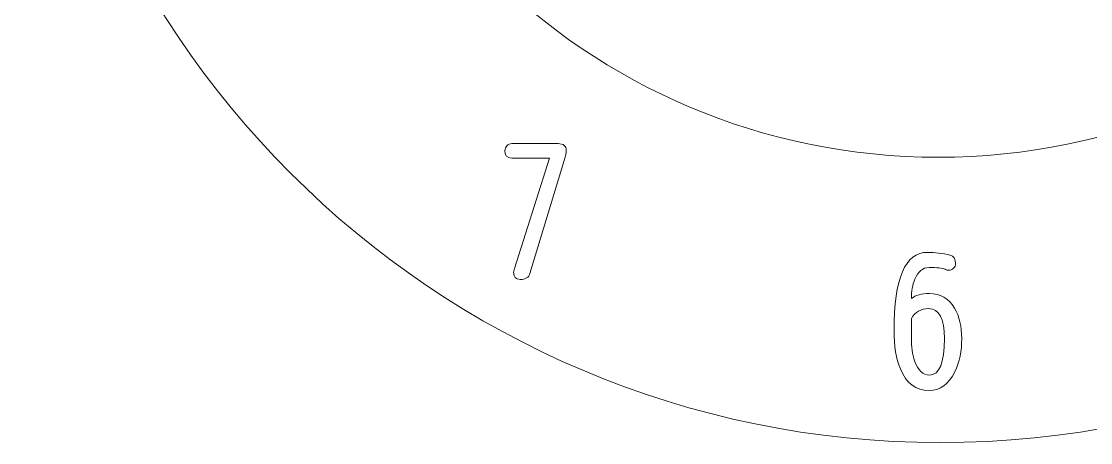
# Model space of a CAD drawing. Header units: millimetres. Extents: x 254 to 1549, y -413 to 269.
# Drawn here: x 254.3 to 486.7, y -214.4 to -122.9 of the extents above; entities that cross this region are included whole.
import ezdxf

# ---------------------------------------------------------------- set-up
doc = ezdxf.new("R2010")
doc.units = ezdxf.units.MM
doc.header["$MEASUREMENT"] = 0
doc.layers.add('layer 1', color=7, linetype='Continuous')

msp = doc.modelspace()

# ---------------------------------------------------------------- linework, layer by layer
at = {"layer": 'layer 1', "color": 242, "lineweight": 9}
for centre, major_axis in [((454.04, -14.63), (0, 199.7718)), ((453.5999, -13.57), (0, 138.8554))]:
    msp.add_ellipse(centre, major_axis=major_axis, ratio=1, dxfattribs=at)
for points, knots in [([(369.0403, -152.5852), (369.0403, -152.5852), (360.8911, -152.5852), (360.8911, -152.5852), (360.8911, -152.5852), (359.8751, -152.5852), (359.3671, -152.056), (359.3671, -150.9977), (359.3671, -150.9977), (359.3671, -150.5673), (359.5153, -150.2004), (359.8116, -149.904), (359.8116, -149.904), (360.108, -149.6007), (360.4678, -149.4525), (360.8911, -149.4525), (360.8911, -149.4525), (360.8911, -149.4525), (370.9241, -149.4525), (370.9241, -149.4525), (370.9241, -149.4525), (372.1095, -149.4525), (372.7021, -149.9605), (372.7021, -150.9765), (372.7021, -150.9765), (372.7021, -151.3716), (372.5469, -152.0913), (372.2365, -153.1355), (372.2365, -153.1355), (372.2365, -153.1355), (364.8281, -177.6888), (364.8281, -177.6888), (364.8281, -177.6888), (364.5741, -178.5355), (363.8545, -178.9588), (362.6691, -178.9588), (362.6691, -178.9588), (361.7378, -178.9588), (361.2721, -178.4367), (361.2721, -177.3925), (361.2721, -177.3925), (361.2721, -177.2231), (361.3286, -176.955), (361.4485, -176.5881), (361.4485, -176.5881), (361.4485, -176.5881), (369.0403, -152.5852), (369.0403, -152.5852)], [0, 0, 0, 0, 0.07692308, 0.07692308, 0.07692308, 0.07692308, 0.15384615, 0.15384615, 0.15384615, 0.15384615, 0.23076923, 0.23076923, 0.23076923, 0.23076923, 0.30769231, 0.30769231, 0.30769231, 0.30769231, 0.38461538, 0.38461538, 0.38461538, 0.38461538, 0.46153846, 0.46153846, 0.46153846, 0.46153846, 0.53846154, 0.53846154, 0.53846154, 0.53846154, 0.61538462, 0.61538462, 0.61538462, 0.61538462, 0.69230769, 0.69230769, 0.69230769, 0.69230769, 0.76923077, 0.76923077, 0.76923077, 0.76923077, 0.84615385, 0.84615385, 0.84615385, 0.84615385, 1, 1, 1, 1]), ([(451.5735, -203.0872), (448.723, -203.0872), (446.6487, -201.5209), (445.3505, -198.3882), (445.3505, -198.3882), (444.4191, -196.1869), (443.9535, -193.407), (443.9535, -190.0485), (443.9535, -190.0485), (443.9535, -178.7314), (446.3947, -173.0729), (451.2771, -173.0729), (451.2771, -173.0729), (452.8576, -173.0729), (454.4945, -173.2704), (456.1878, -173.6656), (456.1878, -173.6656), (456.9498, -173.8631), (457.3308, -174.484), (457.3308, -175.5282), (457.3308, -175.5282), (457.3308, -175.9233), (457.1826, -176.262), (456.8863, -176.5442), (456.8863, -176.5442), (456.59, -176.8264), (456.2442, -176.9676), (455.8491, -176.9676), (455.8491, -176.9676), (455.708, -176.9676), (455.4399, -176.897), (455.0448, -176.7559), (455.0448, -176.7559), (454.3957, -176.5019), (453.2386, -176.3749), (451.5735, -176.3749), (451.5735, -176.3749), (450.2188, -176.3749), (449.1887, -177.2074), (448.4831, -178.8726), (448.4831, -178.8726), (447.9751, -180.1143), (447.7211, -181.5254), (447.7211, -183.1059), (447.7211, -183.1059), (448.6807, -182.3721), (449.9648, -182.0052), (451.5735, -182.0052), (451.5735, -182.0052), (454.0288, -182.0052), (455.8773, -183.0635), (457.1191, -185.1802), (457.1191, -185.1802), (458.1633, -186.9582), (458.6855, -189.1595), (458.6855, -191.7842), (458.6855, -191.7842), (458.6855, -194.4653), (458.1775, -196.8783), (457.1615, -199.0232), (457.1615, -199.0232), (455.8632, -201.7325), (454.0006, -203.0872), (451.5735, -203.0872)], [0, 0, 0, 0, 0.05882353, 0.05882353, 0.05882353, 0.05882353, 0.11764706, 0.11764706, 0.11764706, 0.11764706, 0.17647059, 0.17647059, 0.17647059, 0.17647059, 0.23529412, 0.23529412, 0.23529412, 0.23529412, 0.29411765, 0.29411765, 0.29411765, 0.29411765, 0.35294118, 0.35294118, 0.35294118, 0.35294118, 0.41176471, 0.41176471, 0.41176471, 0.41176471, 0.47058824, 0.47058824, 0.47058824, 0.47058824, 0.52941176, 0.52941176, 0.52941176, 0.52941176, 0.58823529, 0.58823529, 0.58823529, 0.58823529, 0.64705882, 0.64705882, 0.64705882, 0.64705882, 0.70588235, 0.70588235, 0.70588235, 0.70588235, 0.76470588, 0.76470588, 0.76470588, 0.76470588, 0.82352941, 0.82352941, 0.82352941, 0.82352941, 0.88235294, 0.88235294, 0.88235294, 0.88235294, 1, 1, 1, 1]), ([(451.6581, -199.7429), (453.8312, -199.7429), (454.9178, -197.09), (454.9178, -191.7842), (454.9178, -191.7842), (454.9178, -187.4662), (453.7748, -185.3072), (451.4888, -185.3072), (451.4888, -185.3072), (449.7955, -185.3072), (448.5396, -186.0128), (447.7211, -187.4239), (447.7211, -187.4239), (447.7211, -187.4239), (447.7211, -191.7842), (447.7211, -191.7842), (447.7211, -191.7842), (447.7211, -193.5904), (447.961, -195.2132), (448.4408, -196.6525), (448.4408, -196.6525), (449.1464, -198.7128), (450.2188, -199.7429), (451.6581, -199.7429)], [0, 0, 0, 0, 0.14285714, 0.14285714, 0.14285714, 0.14285714, 0.28571429, 0.28571429, 0.28571429, 0.28571429, 0.42857143, 0.42857143, 0.42857143, 0.42857143, 0.57142857, 0.57142857, 0.57142857, 0.57142857, 0.71428571, 0.71428571, 0.71428571, 0.71428571, 1, 1, 1, 1])]:
    msp.add_open_spline(points, degree=3, knots=knots, dxfattribs=at)

doc.saveas('drawing.dxf')
